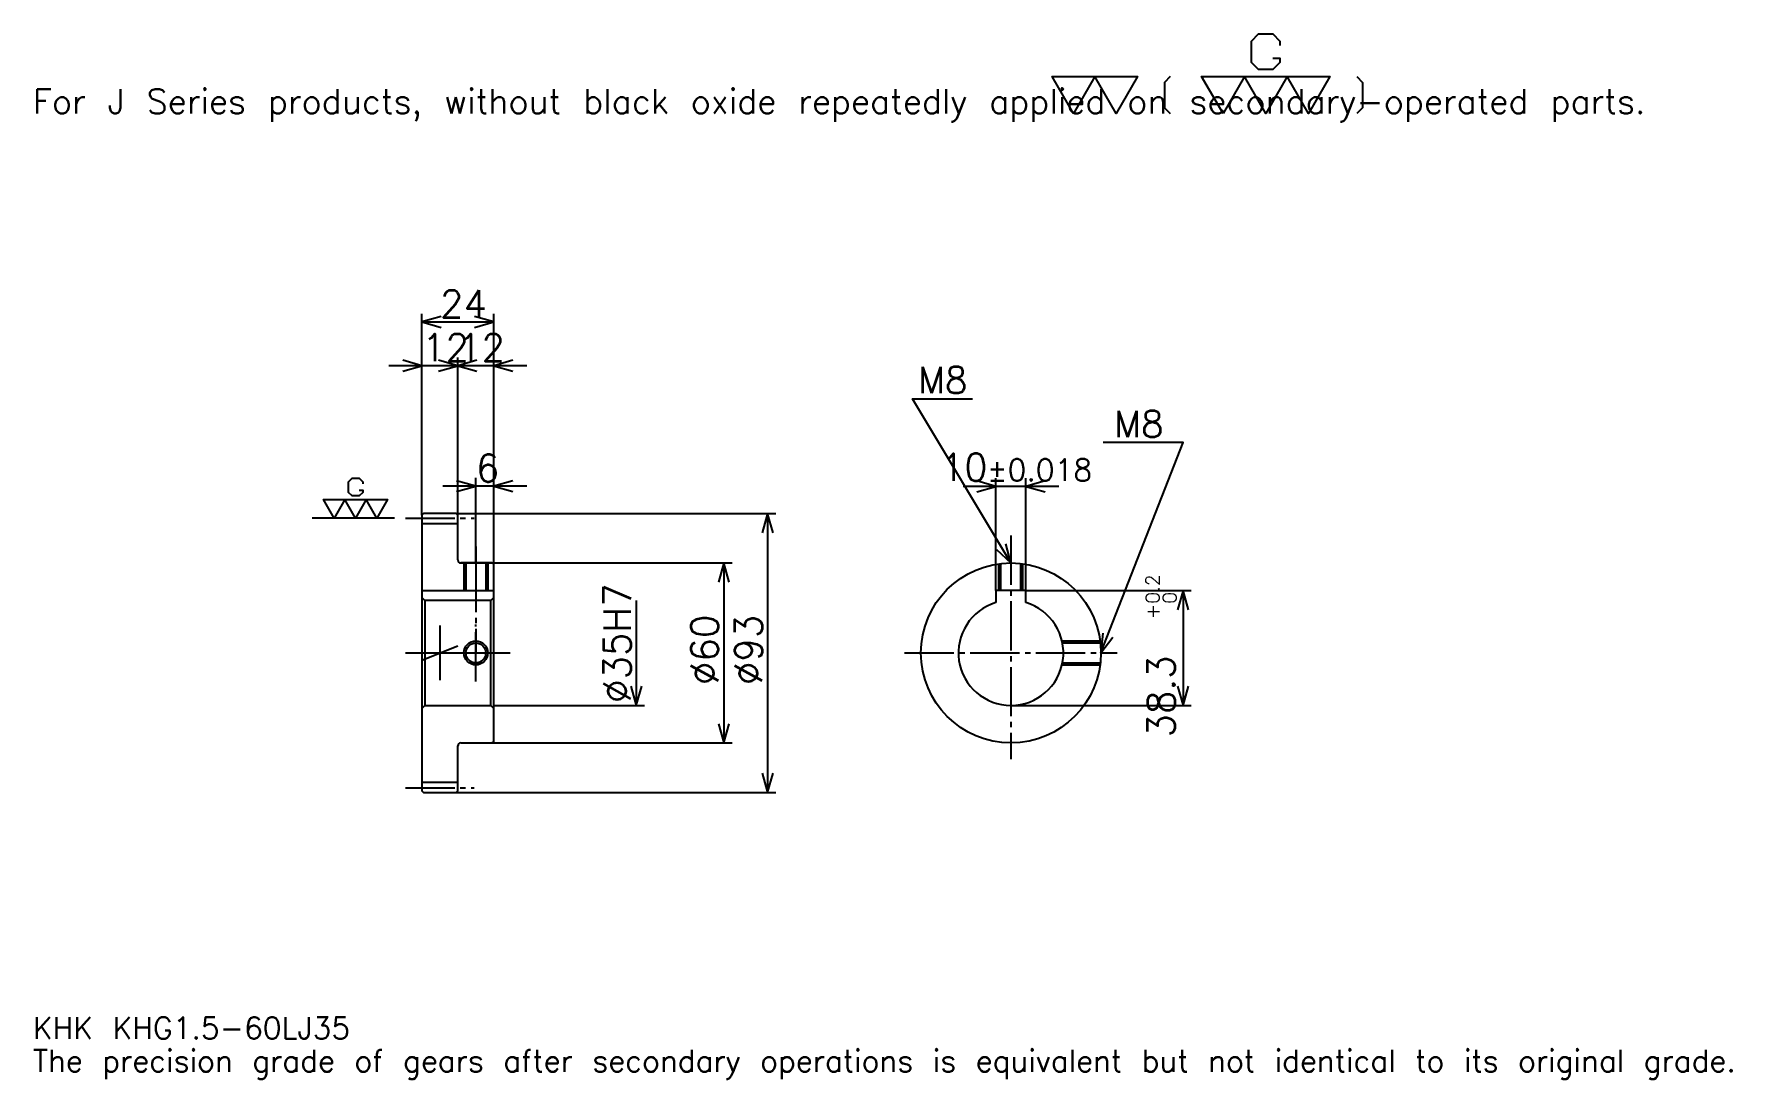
# Model space of a CAD drawing. Extents: x 19 to 585, y 7 to 355.
import ezdxf

# ---------------------------------------------------------------- set-up
doc = ezdxf.new("R2010")
doc.units = 0
doc.linetypes.add('DASHDOT', pattern=[21.913044, 16.434783, -1.826087, 1.826087, -1.826087])
doc.layers.get('0').update_dxf_attribs({"linetype": 'CONTINUOUS'})
doc.layers.add('DASHDOT', color=6, linetype='DASHDOT')
doc.styles.add('KANJI', font='TXT', dxfattribs={"bigfont": 'BIGFONT'})

msp = doc.modelspace()

# ---------------------------------------------------------------- linework, layer by layer
at = {"color": 5}
for p, q in [((147.913055, 195.32608), (147.913055, 261.978241)), ((171.913055, 195.32608), (171.913055, 261.978241)), ((147.913055, 259.239136), (171.913055, 259.239136)), ((170.869583, 244.630432), (136.956528, 244.630432)), ((182.869568, 244.630432), (148.956528, 244.630432)), ((159.913055, 195.32608), (159.913055, 247.369568)), ((182.869568, 204.456512), (154.956528, 204.456512)), ((165.913055, 195.32608), (165.913055, 207.195648)), ((360.304382, 204.391296), (328.391296, 204.391296)), ((339.347839, 169.626083), (339.347839, 207.130432)), ((349.347839, 169.626083), (349.347839, 207.130432)), ((147.913055, 194.82608), (147.913055, 195.32608)), ((159.413055, 195.32608), (171.913055, 195.32608)), ((159.913055, 194.82608), (159.913055, 195.32608)), ((165.913055, 178.82608), (165.913055, 195.32608)), ((165.913055, 178.82608), (165.913055, 195.32608)), ((171.913055, 195.32608), (265.956543, 195.32608)), ((171.913055, 178.32608), (171.913055, 195.32608)), ((263.217407, 195.32608), (263.217407, 102.32608)), ((160.913055, 178.82608), (171.913055, 178.82608)), ((171.913055, 178.82608), (251.347839, 178.82608)), ((248.608704, 178.82608), (248.608704, 118.82608)), ((219.391312, 166.32608), (219.391312, 131.32608)), ((349.347839, 169.626083), (404.478271, 169.626083)), ((401.739136, 169.626083), (401.739136, 131.32608)), ((171.913055, 131.32608), (222.130432, 131.32608)), ((344.347839, 131.32608), (404.478271, 131.32608)), ((160.913055, 118.82608), (171.913055, 118.82608)), ((171.913055, 118.82608), (251.347839, 118.82608)), ((159.413055, 102.32608), (171.913055, 102.32608)), ((171.913055, 102.32608), (265.956543, 102.32608))]:
    msp.add_line(p, q, dxfattribs=at)
at = {"color": 7}
for p, q in [((138.782623, 193.82608), (111.391312, 193.82608)), ((153.913055, 157.956512), (153.913055, 139.695648))]:
    msp.add_line(p, q, dxfattribs=at)
at = {"color": 4}
for p, q in [((147.913055, 191.95108), (159.913055, 191.95108)), ((147.913055, 169.626083), (171.913055, 169.626083)), ((148.913055, 166.32608), (148.913055, 131.32608)), ((170.913055, 166.32608), (171.913055, 167.32608)), ((170.913055, 131.32608), (171.913055, 130.32608)), ((147.913055, 105.70108), (159.913055, 105.70108))]:
    msp.add_line(p, q, dxfattribs=at)
at = {"color": 7}
for points in [[(431.686951, 347.212158), (434.060852, 347.212158), (434.060852, 345.787811), (431.686951, 343.41391), (426.939117, 343.41391), (424.565186, 345.787811), (424.565186, 352.909546), (426.939117, 355.283478), (431.686951, 355.283478), (434.060852, 352.909546), (434.060852, 351.485229)], [(365.217377, 328.695648), (358.095642, 341.040009), (386.582581, 341.040009), (379.460846, 328.695648), (372.339111, 341.040009), (365.217377, 328.695648)], [(397.502594, 341.040009), (395.603455, 339.140869), (395.603455, 330.594788), (397.502594, 328.695648)], [(415.06955, 328.695648), (407.947815, 341.040009), (450.678253, 341.040009), (443.556519, 328.695648), (436.434753, 341.040009), (429.313049, 328.695648), (422.191284, 341.040009), (415.06955, 328.695648)], [(459.699097, 341.040009), (461.598236, 339.140869), (461.598236, 330.594788), (459.699097, 328.695648)], [(127.004364, 203.084351), (128.191315, 203.084351), (128.191315, 202.372162), (127.004364, 201.185211), (124.630447, 201.185211), (123.443489, 202.372162), (123.443489, 205.933044), (124.630447, 207.119995), (127.004364, 207.119995), (128.191315, 205.933044), (128.191315, 205.220856)], [(118.695663, 193.82608), (115.134796, 199.99826), (136.500015, 199.99826), (132.939148, 193.82608), (129.378265, 199.99826), (125.817398, 193.82608), (122.256531, 199.99826), (118.695663, 193.82608)]]:
    msp.add_lwpolyline(points, dxfattribs=at)
at = {"color": 5}
for points in [[(154.304367, 261.065216), (147.913055, 259.239136), (154.304367, 257.413025)], [(165.521759, 257.413025), (171.913055, 259.239136), (165.521759, 261.065216)], [(141.521744, 242.804352), (147.913055, 244.630432), (141.521744, 246.456512)], [(153.521744, 242.804352), (159.913055, 244.630432), (153.521744, 246.456512)], [(166.304352, 246.456512), (159.913055, 244.630432), (166.304352, 242.804352)], [(178.304352, 246.456512), (171.913055, 244.630432), (178.304352, 242.804352)], [(344.347839, 178.82608), (311.478271, 233.608688), (331.565247, 233.608688)], [(374.347839, 148.82608), (401.739136, 219), (375.078247, 219)], [(159.521759, 202.630432), (165.913055, 204.456512), (159.521759, 206.282608)], [(178.304352, 206.282608), (171.913055, 204.456512), (178.304352, 202.630432)], [(332.956543, 202.565216), (339.347839, 204.391296), (332.956543, 206.217377)], [(355.739136, 206.217377), (349.347839, 204.391296), (355.739136, 202.565216)], [(265.043488, 188.934784), (263.217407, 195.32608), (261.391296, 188.934784)], [(339.493683, 183.367065), (344.347839, 178.82608), (342.625397, 185.246094)], [(250.434799, 172.434784), (248.608704, 178.82608), (246.782623, 172.434784)], [(403.565216, 163.234772), (401.739136, 169.626083), (399.913055, 163.234772)], [(374.970734, 155.443893), (374.347839, 148.82608), (378.372925, 154.115906)], [(217.565216, 137.717377), (219.391312, 131.32608), (221.217407, 137.717377)], [(399.913055, 137.717377), (401.739136, 131.32608), (403.565216, 137.717377)], [(246.782623, 125.217384), (248.608704, 118.82608), (250.434799, 125.217384)], [(261.391296, 108.717384), (263.217407, 102.32608), (265.043488, 108.717384)]]:
    msp.add_lwpolyline(points, dxfattribs=at)
at = {"color": 4}
for points in [[(159.913055, 179.82608), (159.913055, 194.82608), (159.413055, 195.32608), (148.413055, 195.32608), (147.913055, 194.82608), (147.913055, 130.32608)], [(160.913055, 118.82608), (171.413055, 118.82608), (171.913055, 119.32608), (171.913055, 178.32608), (171.413055, 178.82608), (160.913055, 178.82608)], [(161.913055, 178.82608), (161.913055, 169.626083)], [(162.588058, 178.82608), (162.588058, 169.626083)], [(169.238052, 178.82608), (169.238052, 169.626083)], [(169.913055, 178.82608), (169.913055, 169.626083)], [(340.347839, 169.626083), (340.347839, 178.558212)], [(341.022827, 169.626083), (341.022827, 178.641251)], [(347.672852, 169.626083), (347.672852, 178.641251)], [(348.347839, 169.626083), (348.347839, 178.558212)], [(147.913055, 130.32608), (148.913055, 131.32608), (170.913055, 131.32608), (170.913055, 166.32608), (148.913055, 166.32608), (147.913055, 167.32608)], [(349.347839, 165.596588), (349.347839, 169.626083), (339.347839, 169.626083), (339.347839, 165.596588)], [(361.384583, 152.82608), (374.079956, 152.82608)], [(361.529053, 152.151077), (374.163025, 152.151077)], [(361.384583, 144.82608), (374.079956, 144.82608)], [(361.529053, 145.501083), (374.163025, 145.501083)], [(147.913055, 130.32608), (147.913055, 102.82608), (148.413055, 102.32608), (159.413055, 102.32608), (159.913055, 102.82608), (159.913055, 117.82608)]]:
    msp.add_lwpolyline(points, dxfattribs=at)
for centre, radius in [((344.347839, 148.82608), 30), ((165.913055, 148.82608), 3.325)]:
    msp.add_circle(centre, radius, dxfattribs=at)
at = {"color": 7}
msp.add_circle((165.913055, 148.82608), 4, dxfattribs=at)
at = {"color": 4}
for centre, radius, start, end in [((160.913055, 179.82608), 1, 180, 270), ((344.347839, 148.82608), 17.5, 106.60154993, 73.39845007), ((160.913055, 117.82608), 1, 90, 180)]:
    msp.add_arc(centre, radius, start, end, dxfattribs=at)
at = {"layer": 'DASHDOT', "color": 7}
for p, q in [((142.434799, 193.82608), (165.391312, 193.82608)), ((344.347839, 187.956512), (344.347839, 113.347824)), ((165.913055, 178.82608), (165.913055, 148.82608)), ((142.434799, 148.82608), (177.391312, 148.82608)), ((147.913055, 146.462616), (159.913055, 151.189545)), ((308.869568, 148.82608), (379.826111, 148.82608)), ((142.434799, 103.82608), (165.391312, 103.82608))]:
    msp.add_line(p, q, dxfattribs=at)
for points in [[(165.913055, 184.304337), (165.913055, 164.147827)], [(165.913055, 139.347824), (165.913055, 158.304337)], [(156.434799, 148.82608), (175.391312, 148.82608)]]:
    msp.add_lwpolyline(points, dxfattribs=at)

# ---------------------------------------------------------------- texts
at = {"color": 7, "style": 'KANJI'}
for s, height, p in [('For J Series products, without black oxide repeatedly applied on secondary-operated parts.', 8.217391, (18.26087, 328.695648)), ('24', 9.130435, (153.978271, 260.699982)), ('12', 9.130435, (147.978271, 246.091309)), ('12', 9.130435, (159.978271, 246.091309)), ('M8', 8.765218, (313.304382, 235.434784)), ('M8', 8.765218, (378.730438, 220.82608)), ('10', 9.130435, (320.935608, 206.217377)), ('6', 9.130435, (165.945663, 205.917389)), ('%%p0.018', 7.304348, (336.364929, 206.217377)), ('KHK KHG1.5-60LJ35', 7.304348, (18.26087, 20.086956)), ('The precision grade of gears after secondary operations is equivalent but not identical to its original grade.', 7.304348, (18.26087, 9.130435))]:
    msp.add_text(s, height=height, dxfattribs=at).set_placement(p)
for s, height, p in [('%%c35H7', 9.130435, (217.565216, 132.16304)), ('0.2', 4.565217, (393.886963, 165.245117)), ('+', 4.565217, (393.886963, 160.13208)), ('0', 4.565217, (399.547852, 165.245117)), ('%%c60', 9.130435, (246.782623, 138.097824)), ('%%c93', 9.130435, (261.391296, 138.097824)), ('38.3', 9.130435, (399, 120.611938))]:
    msp.add_text(s, height=height, rotation=90, dxfattribs=at).set_placement(p)

doc.saveas('drawing.dxf')
